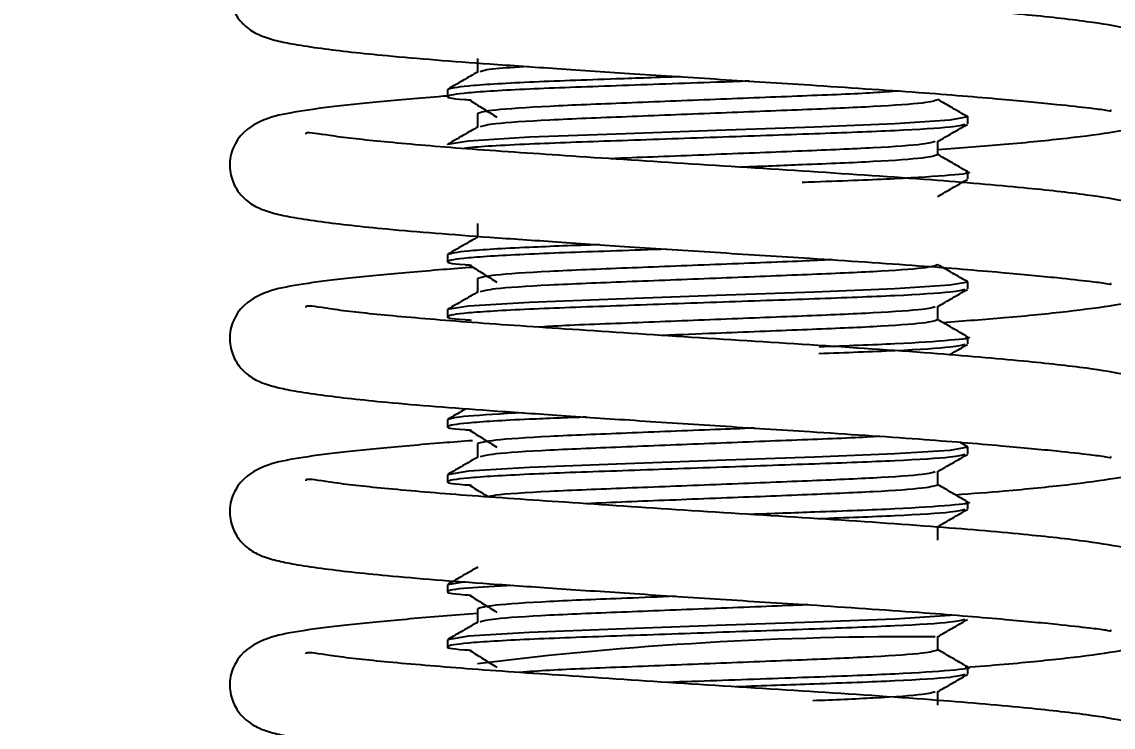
# Model space of a CAD drawing. Header units: millimetres. Extents: x 5 to 292, y 4 to 204.
# Drawn here: x 31.57 to 37.86, y 88.82 to 92.89 of the extents above; entities that cross this region are included whole.
import ezdxf

# ---------------------------------------------------------------- set-up
doc = ezdxf.new("R2010")
doc.units = ezdxf.units.MM
doc.layers.add('LAYER_1', color=179, linetype='Continuous')
doc.styles.add('SLDTEXTSTYLE0', font='TXT', dxfattribs={"width": 0.75})
doc.dimstyles.new('SLDDIMSTYLE1', dxfattribs={"dimtxt": 3.5, "dimasz": 3.556, "dimexe": 0, "dimexo": 0.0625, "dimgap": 0.875, "dimtad": 1, "dimrnd": 1e-09, "dimzin": 12, "dimdsep": 46, "dimtxsty": 'SLDTEXTSTYLE0', "dimblk1": 'CLOSED', "dimblk2": 'CLOSED', "dimsah": 1, "dimcen": 0.09, "dimadec": 0, "dimazin": 3, "dimtfac": 1, "dimtmove": 0, "dimatfit": 0, "dimldrblk": 'CLOSED', "dimfxl": 1, "dimfrac": 2, "dimtolj": 1, "dimtzin": 12, "dimarcsym": 0})

# ---------------------------------------------------------------- blocks, each defined once
blk = doc.blocks.new('_CLOSED')
at = {"color": 0, "linetype": 'ByBlock', "lineweight": -2}
for p, q in [((-1, 0.166667), (0, 0)), ((-1, 0.166667), (-1, -0.166667)), ((0, 0), (-1, -0.166667)), ((0, 0), (-1, 0))]:
    blk.add_line(p, q, dxfattribs=at)
blk = doc.blocks.new('_D_2')
at = {"layer": 'LAYER_1'}
for p, q in [((23.7388, 101.6601), (23.7388, 108.0101)), ((45.5251, 101.6601), (22.7388, 101.6601)), ((23.7388, 101.6601), (23.7388, 83.8101)), ((31.1751, 83.8101), (22.7388, 83.8101)), ((23.7388, 83.8101), (23.7388, 77.4601))]:
    blk.add_line(p, q, dxfattribs=at)
at = {"layer": 'LAYER_1', "xscale": 3.556, "yscale": 3.556}
for p, rotation in [((23.7388, 101.6601, 1.4936), 270), ((23.7388, 83.8101, 1.4936), 90)]:
    blk.add_blockref('_CLOSED', p, dxfattribs=dict(at, rotation=rotation))
at = {"layer": 'LAYER_1', "insert": (19.227, 82.3022), "char_height": 3.5, "attachment_point": 1, "rotation": 90, "style": 'SLDTEXTSTYLE0'}
blk.add_mtext('17.85mm', dxfattribs=at)

msp = doc.modelspace()

# ---------------------------------------------------------------- linework, layer by layer
at = {"color": 7, "linetype": 'Continuous', "lineweight": 25}
for p, q in [((34.197, 92.676), (34.197, 92.5981)), ((34.197, 92.676), (34.197, 92.5981)), ((34.0251, 92.4974), (34.0251, 92.4577)), ((34.197, 92.3585), (34.197, 92.2806)), ((34.197, 92.3585), (34.197, 92.2806)), ((37.0251, 92.299), (37.0251, 92.3386)), ((36.8533, 92.1204), (36.8533, 92.1984)), ((37.0251, 91.9815), (37.0251, 92.0211)), ((34.197, 91.7235), (34.197, 91.6456)), ((34.197, 91.7235), (34.197, 91.6456)), ((34.0251, 91.5449), (34.0251, 91.5052)), ((34.197, 91.406), (34.197, 91.3281)), ((34.197, 91.406), (34.197, 91.3281)), ((37.0251, 91.3465), (37.0251, 91.3861)), ((34.0251, 91.2274), (34.0251, 91.1877)), ((36.8533, 91.1679), (36.8533, 91.2459)), ((37.0251, 91.029), (37.0251, 91.0686)), ((34.0251, 90.5924), (34.0251, 90.5527)), ((37.0229, 90.4362), (36.979, 90.4616)), ((34.197, 90.4535), (34.197, 90.3756)), ((34.197, 90.4535), (34.197, 90.3756)), ((37.0251, 90.394), (37.0251, 90.4336)), ((34.0251, 90.2749), (34.0251, 90.2352)), ((36.8533, 90.2154), (36.8533, 90.2934)), ((37.0251, 90.0765), (37.0251, 90.1161)), ((36.8533, 89.8979), (36.8533, 89.9759)), ((34.1255, 89.6567), (34.0251, 89.6399)), ((34.0251, 89.6399), (34.0251, 89.6002)), ((34.197, 89.501), (34.197, 89.4231)), ((34.197, 89.501), (34.197, 89.4231)), ((36.8533, 89.2629), (36.8533, 89.3409)), ((34.0251, 89.3224), (34.0251, 89.2827)), ((37.0251, 89.124), (37.0251, 89.1636)), ((36.8533, 88.9454), (36.8533, 89.0234))]:
    msp.add_line(p, q, dxfattribs=at)
at = {"color": 7, "linetype": 'Continuous', "lineweight": 25, "flags": 128}
for points in [[(37.0112, 92.3414), (37.0251, 92.3391), (36.9215, 92.3201), (36.6036, 92.2994), (36.1411, 92.281), (35.5753, 92.2611), (34.9984, 92.2407), (34.497, 92.2216), (34.1452, 92.2), (34.0251, 92.1799), (34.0251, 92.1799)], [(37.0114, 91.3889), (37.0251, 91.3866), (36.9215, 91.3676), (36.6036, 91.3469), (36.1411, 91.3285), (35.5753, 91.3086), (34.9984, 91.2882), (34.497, 91.2691), (34.1452, 91.2475), (34.0251, 91.2274), (34.0251, 91.2274)], [(37.0113, 90.4364), (37.0251, 90.4341), (36.9215, 90.4151), (36.6036, 90.3944), (36.1411, 90.376), (35.5753, 90.3561), (34.9984, 90.3357), (34.497, 90.3166), (34.1452, 90.295), (34.0251, 90.2749), (34.0251, 90.2749)], [(36.9354, 89.4652), (36.9215, 89.4626), (36.6036, 89.4419), (36.1411, 89.4235), (35.5753, 89.4036), (34.9984, 89.3832), (34.497, 89.3641), (34.1452, 89.3425), (34.0251, 89.3224), (34.0251, 89.3224)]]:
    msp.add_lwpolyline(points, dxfattribs=at)
at = {"color": 7, "linetype": 'Continuous', "lineweight": 25}
msp.add_arc((36.7026, 69.1635), 20.1762, 89.61946, 97.13366, dxfattribs=at)
for points, knots in [([(34.0429, 93.4615), (34.0282, 93.4603), (33.8733, 93.4486), (33.6289, 93.4259), (33.3252, 93.3952), (33.1151, 93.3635), (32.9586, 93.3297), (32.8149, 93.2392), (32.7618, 93.0956), (32.7748, 92.9789), (32.819, 92.901), (32.8826, 92.8392), (32.9544, 92.8031), (33.0363, 92.7787), (33.1464, 92.7567), (33.3333, 92.7285), (33.6824, 92.6895), (34.1647, 92.6519), (34.6626, 92.618), (35.1113, 92.5878), (35.6083, 92.5553), (35.9425, 92.5343), (36.1134, 92.5236)], [0, 0, 0, 0, 0.0071335, 0.0748302, 0.1414439, 0.2083855, 0.2692831, 0.3225908, 0.3449692, 0.3630061, 0.3789961, 0.3938283, 0.4219837, 0.4605231, 0.4991207, 0.5459229, 0.6328043, 0.7362196, 0.7948079, 0.8590275, 0.9279151, 1, 1, 1, 1]), ([(36.8533, 92.1514), (36.9848, 92.1612), (37.2644, 92.1822), (37.6134, 92.2175), (37.8721, 92.2517), (38.0281, 92.2853), (38.1164, 92.3153), (38.1911, 92.3721), (38.2406, 92.4335), (38.2735, 92.5294), (38.2647, 92.6309), (38.2225, 92.7159), (38.1694, 92.7664), (38.0856, 92.8123), (37.9426, 92.8532), (37.7062, 92.8921), (37.3379, 92.9322), (36.8044, 92.9781), (36.1273, 93.0233), (35.3961, 93.0685), (34.7112, 93.1149), (34.1304, 93.1539), (33.6738, 93.1928), (33.3686, 93.2253), (33.213, 93.2542), (33.208, 93.2438), (33.2063, 93.2403)], [0, 0, 0, 0, 0.0467481, 0.0993733, 0.1534662, 0.1974636, 0.227185, 0.2378723, 0.2489014, 0.2609889, 0.2735418, 0.2861227, 0.3046356, 0.3327189, 0.3701594, 0.4161169, 0.4713845, 0.5368984, 0.6104325, 0.6824412, 0.751147, 0.8140547, 0.8732106, 0.9277931, 0.9757097, 1, 1, 1, 1]), ([(34.1995, 92.5995), (34.1708, 92.5829), (34.1135, 92.5497), (34.0561, 92.5165), (34.0274, 92.5)], [0, 0, 0, 0, 0.499965, 1, 1, 1, 1]), ([(34.4918, 92.6298), (34.4204, 92.6254), (34.2507, 92.6149), (34.2266, 92.6052), (34.2126, 92.5996)], [0, 0, 0, 0, 0.420872, 1, 1, 1, 1]), ([(35.7654, 92.5456), (35.7024, 92.5434), (35.4505, 92.5345), (34.9805, 92.5179), (34.4642, 92.4998), (34.1046, 92.4776), (34.0003, 92.4583), (34.0371, 92.4452), (34.1482, 92.438), (34.161, 92.4372)], [0, 0, 0, 0, 0.060987, 0.24366, 0.428228, 0.62033, 0.807869, 0.977759, 1, 1, 1, 1]), ([(35.3673, 92.5712), (35.242, 92.5668), (34.9186, 92.5554), (34.4665, 92.5395), (34.0968, 92.5172), (34.0488, 92.504), (34.0251, 92.4974)], [0, 0, 0, 0, 0.171507, 0.44253, 0.724615, 1, 1, 1, 1]), ([(36.6257, 92.4887), (36.5812, 92.4851), (36.4542, 92.4747), (36.0746, 92.4599), (35.5712, 92.4397), (35.0438, 92.4187), (34.5872, 92.4006), (34.2606, 92.3783), (34.218, 92.3651), (34.197, 92.3585)], [0, 0, 0, 0, 0.079204, 0.226407, 0.377651, 0.529867, 0.683659, 0.843731, 1, 1, 1, 1]), ([(36.1134, 92.5236), (36.3293, 92.5094), (36.7373, 92.4827), (37.2142, 92.4434), (37.5364, 92.4131), (37.73, 92.3906), (37.8199, 92.3807), (37.8546, 92.3708), (37.8493, 92.378), (37.8492, 92.3781)], [0, 0, 0, 0, 0.240191, 0.454061, 0.635126, 0.783886, 0.905775, 0.99934, 1, 1, 1, 1]), ([(34.038, 92.4611), (34.0249, 92.4601), (33.8717, 92.4485), (33.629, 92.4259), (33.3252, 92.3952), (33.1151, 92.3635), (32.9586, 92.3297), (32.8149, 92.2392), (32.7618, 92.0956), (32.7748, 91.9789), (32.819, 91.901), (32.8826, 91.8392), (32.9544, 91.8031), (33.0363, 91.7787), (33.1464, 91.7567), (33.3333, 91.7285), (33.6824, 91.6895), (34.1647, 91.6519), (34.6626, 91.618), (35.1113, 91.5878), (35.6083, 91.5553), (35.9425, 91.5343), (36.1134, 91.5236)], [0, 0, 0, 0, 0.006342, 0.074092, 0.140759, 0.207754, 0.2687, 0.322051, 0.344447, 0.362498, 0.378501, 0.393345, 0.421523, 0.460093, 0.498721, 0.545561, 0.632512, 0.736009, 0.794644, 0.858915, 0.927858, 1, 1, 1, 1]), ([(34.1504, 92.4372), (34.1769, 92.4206), (34.2299, 92.3875), (34.2829, 92.3544), (34.3094, 92.3378)], [0, 0, 0, 0, 0.500007, 1, 1, 1, 1]), ([(36.8511, 92.4379), (36.8339, 92.4318), (36.7987, 92.4194), (36.5064, 92.3983), (36.0806, 92.3805), (35.5696, 92.3603), (35.044, 92.3393), (34.588, 92.3212), (34.273, 92.3), (34.2315, 92.2877), (34.2126, 92.2821)], [0, 0, 0, 0, 0.121508, 0.249511, 0.372557, 0.498981, 0.626218, 0.754772, 0.888575, 1, 1, 1, 1]), ([(37.0229, 92.3412), (36.9942, 92.3578), (36.9376, 92.3905), (36.8811, 92.4232), (36.8533, 92.4393)], [0, 0, 0, 0, 0.507682, 1, 1, 1, 1]), ([(34.1995, 92.282), (34.1708, 92.2654), (34.1135, 92.2322), (34.0561, 92.199), (34.0274, 92.1825)], [0, 0, 0, 0, 0.499966, 1, 1, 1, 1]), ([(37.0073, 92.2962), (36.9899, 92.291), (36.9509, 92.2795), (36.6323, 92.2593), (36.1526, 92.2416), (35.5759, 92.2214), (34.9795, 92.2004), (34.4753, 92.1824), (34.17, 92.1657), (34.1279, 92.1576), (34.1209, 92.1563)], [0, 0, 0, 0, 0.114925, 0.257705, 0.394958, 0.535977, 0.6779, 0.821297, 0.970547, 1, 1, 1, 1]), ([(36.8507, 92.1969), (36.8794, 92.2135), (36.9368, 92.2466), (36.9942, 92.2798), (37.0229, 92.2964)], [0, 0, 0, 0, 0.4999465, 1, 1, 1, 1]), ([(36.8812, 91.1536), (37.003, 91.1627), (37.2727, 91.183), (37.6133, 91.2175), (37.8722, 91.2517), (38.0281, 91.2853), (38.1164, 91.3153), (38.1911, 91.3721), (38.2406, 91.4335), (38.2735, 91.5294), (38.2647, 91.6309), (38.2225, 91.7159), (38.1694, 91.7664), (38.0856, 91.8123), (37.9426, 91.8532), (37.7062, 91.8921), (37.3379, 91.9322), (36.8044, 91.9781), (36.1273, 92.0233), (35.3961, 92.0685), (34.7112, 92.1149), (34.1304, 92.1539), (33.6738, 92.1928), (33.3686, 92.2253), (33.213, 92.2542), (33.208, 92.2438), (33.2063, 92.2403)], [0, 0, 0, 0, 0.043492, 0.096297, 0.150575, 0.194723, 0.224545, 0.235269, 0.246336, 0.258465, 0.271061, 0.283685, 0.302261, 0.33044, 0.368008, 0.414123, 0.469579, 0.535317, 0.609102, 0.681357, 0.750297, 0.81342, 0.872778, 0.927546, 0.975627, 1, 1, 1, 1]), ([(36.8366, 92.1968), (36.8213, 92.1917), (36.7868, 92.1802), (36.5057, 92.1601), (36.0795, 92.1423), (35.5747, 92.1222), (35.1713, 92.1067), (34.9967, 92.0992), (34.9664, 92.0978)], [0, 0, 0, 0, 0.160743, 0.362879, 0.557187, 0.75683, 0.957756, 1, 1, 1, 1]), ([(36.8511, 92.1204), (36.834, 92.1143), (36.7989, 92.1019), (36.5055, 92.0807), (36.1257, 92.0648), (35.8389, 92.0535), (35.7187, 92.0487)], [0, 0, 0, 0, 0.263378, 0.540835, 0.807548, 1, 1, 1, 1]), ([(37.023, 92.0237), (36.9943, 92.0403), (36.9377, 92.073), (36.8812, 92.1057), (36.8533, 92.1218)], [0, 0, 0, 0, 0.507282, 1, 1, 1, 1]), ([(37.0116, 92.0239), (37.0165, 92.0231), (37.063, 92.016), (36.9422, 92.003), (36.636, 91.9814), (36.3024, 91.9692), (36.0938, 91.9619), (36.0699, 91.961)], [0, 0, 0, 0, 0.03593, 0.342395, 0.657706, 0.960812, 1, 1, 1, 1]), ([(36.8507, 91.8794), (36.8794, 91.896), (36.9368, 91.9291), (36.9942, 91.9623), (37.0229, 91.9789)], [0, 0, 0, 0, 0.4999465, 1, 1, 1, 1]), ([(34.9012, 91.602), (34.7596, 91.597), (34.4354, 91.5855), (34.0989, 91.5648), (34.0495, 91.5515), (34.0251, 91.5449)], [0, 0, 0, 0, 0.281531, 0.645083, 1, 1, 1, 1]), ([(34.1996, 91.647), (34.1709, 91.6305), (34.1135, 91.5973), (34.0561, 91.5641), (34.0274, 91.5475)], [0, 0, 0, 0, 0.499945, 1, 1, 1, 1]), ([(35.2895, 91.5763), (35.1909, 91.5728), (34.8949, 91.5624), (34.4649, 91.5474), (34.1045, 91.5251), (34.0003, 91.5058), (34.0371, 91.4927), (34.1482, 91.4855), (34.161, 91.4847)], [0, 0, 0, 0, 0.108637, 0.326155, 0.552551, 0.77357, 0.973789, 1, 1, 1, 1]), ([(34.1719, 91.4713), (34.1133, 91.4669), (33.9131, 91.4519), (33.6276, 91.426), (33.3256, 91.3952), (33.115, 91.3635), (32.9586, 91.3297), (32.8149, 91.2392), (32.7618, 91.0956), (32.7748, 90.9789), (32.819, 90.901), (32.8826, 90.8392), (32.9544, 90.8031), (33.0363, 90.7787), (33.1464, 90.7567), (33.3333, 90.7285), (33.6824, 90.6895), (34.1647, 90.6519), (34.6626, 90.618), (35.1113, 90.5878), (35.6083, 90.5553), (35.9425, 90.5343), (36.1134, 90.5236)], [0, 0, 0, 0, 0.027429, 0.093742, 0.158994, 0.224568, 0.28422, 0.336438, 0.358359, 0.376027, 0.391691, 0.40622, 0.433799, 0.471551, 0.50936, 0.555205, 0.640311, 0.741612, 0.799002, 0.861909, 0.929389, 1, 1, 1, 1]), ([(34.1504, 91.4847), (34.1769, 91.4681), (34.2299, 91.435), (34.2829, 91.4019), (34.3094, 91.3853)], [0, 0, 0, 0, 0.500007, 1, 1, 1, 1]), ([(36.2421, 91.5148), (36.1865, 91.5123), (35.9947, 91.5035), (35.5656, 91.4872), (35.0453, 91.4662), (34.5867, 91.4481), (34.2607, 91.4258), (34.2181, 91.4126), (34.197, 91.406)], [0, 0, 0, 0, 0.073817, 0.254894, 0.437134, 0.621261, 0.812907, 1, 1, 1, 1]), ([(36.8511, 91.4854), (36.8339, 91.4793), (36.7987, 91.4669), (36.5064, 91.4458), (36.0806, 91.428), (35.5696, 91.4078), (35.044, 91.3868), (34.588, 91.3687), (34.2732, 91.3475), (34.2317, 91.3352), (34.2128, 91.3296)], [0, 0, 0, 0, 0.121538, 0.249572, 0.372649, 0.499104, 0.626373, 0.754958, 0.888794, 1, 1, 1, 1]), ([(36.1134, 91.5236), (36.3293, 91.5094), (36.7373, 91.4827), (37.2142, 91.4434), (37.5364, 91.4131), (37.73, 91.3906), (37.8199, 91.3808), (37.8546, 91.3706), (37.8493, 91.378), (37.8492, 91.3781)], [0, 0, 0, 0, 0.24019, 0.454061, 0.635126, 0.783886, 0.905775, 0.999339, 1, 1, 1, 1]), ([(37.0229, 91.3887), (36.9942, 91.4053), (36.9377, 91.438), (36.8811, 91.4707), (36.8533, 91.4868)], [0, 0, 0, 0, 0.50747, 1, 1, 1, 1]), ([(37.0073, 91.3437), (36.9899, 91.3385), (36.9509, 91.327), (36.6322, 91.3068), (36.1528, 91.2891), (35.5751, 91.2689), (34.9826, 91.2479), (34.4636, 91.2298), (34.1048, 91.2076), (34.0002, 91.1883), (34.0371, 91.1752), (34.1482, 91.168), (34.161, 91.1672)], [0, 0, 0, 0, 0.090812, 0.203635, 0.31209, 0.423522, 0.535668, 0.648978, 0.766913, 0.882047, 0.986346, 1, 1, 1, 1]), ([(36.8507, 91.2444), (36.8794, 91.261), (36.9368, 91.2942), (36.9942, 91.3273), (37.0229, 91.3439)], [0, 0, 0, 0, 0.499956, 1, 1, 1, 1]), ([(34.1996, 91.3296), (34.1709, 91.313), (34.1135, 91.2798), (34.0561, 91.2466), (34.0274, 91.23)], [0, 0, 0, 0, 0.499954, 1, 1, 1, 1]), ([(36.9529, 90.1592), (37.0498, 90.1665), (37.294, 90.1849), (37.6128, 90.2176), (37.8723, 90.2517), (38.028, 90.2853), (38.1164, 90.3153), (38.1911, 90.3721), (38.2406, 90.4335), (38.2735, 90.5294), (38.2647, 90.6309), (38.2225, 90.7159), (38.1694, 90.7664), (38.0856, 90.8123), (37.9426, 90.8532), (37.7062, 90.8921), (37.3379, 90.9322), (36.8044, 90.9781), (36.1273, 91.0233), (35.3961, 91.0685), (34.7112, 91.1149), (34.1304, 91.1539), (33.6738, 91.1928), (33.3686, 91.2253), (33.213, 91.2542), (33.208, 91.2438), (33.2063, 91.2403)], [0, 0, 0, 0, 0.0350032, 0.0882767, 0.143036, 0.1875756, 0.2176631, 0.2284822, 0.2396471, 0.2518835, 0.2645912, 0.2773273, 0.2960682, 0.3244975, 0.3623992, 0.408923, 0.4648715, 0.5311926, 0.6056327, 0.6785286, 0.748081, 0.8117637, 0.8716485, 0.9269034, 0.9754105, 1, 1, 1, 1]), ([(36.8366, 91.2443), (36.8213, 91.2392), (36.7869, 91.2277), (36.5052, 91.2076), (36.0815, 91.1898), (35.5669, 91.1697), (35.0541, 91.1486), (34.688, 91.1358), (34.5725, 91.1273), (34.5526, 91.1259)], [0, 0, 0, 0, 0.133621, 0.301653, 0.463177, 0.629135, 0.79616, 0.964913, 1, 1, 1, 1]), ([(36.8511, 91.1679), (36.834, 91.1618), (36.7988, 91.1494), (36.5061, 91.1282), (36.0816, 91.1105), (35.6353, 91.0929), (35.3649, 91.0821), (35.2631, 91.0781)], [0, 0, 0, 0, 0.211201, 0.433692, 0.647567, 0.867313, 1, 1, 1, 1]), ([(37.0229, 91.0712), (36.9942, 91.0878), (36.9377, 91.1205), (36.8811, 91.1532), (36.8533, 91.1693)], [0, 0, 0, 0, 0.507484, 1, 1, 1, 1]), ([(37.0073, 91.0262), (36.9896, 91.021), (36.9499, 91.0095), (36.6436, 90.9898), (36.3206, 90.978), (36.1669, 90.9724)], [0, 0, 0, 0, 0.296725, 0.665367, 1, 1, 1, 1]), ([(37.0114, 91.0714), (37.0164, 91.0706), (37.0631, 91.0635), (36.9398, 91.0504), (36.6502, 91.0295), (36.3228, 91.0177), (36.1671, 91.0121)], [0, 0, 0, 0, 0.038732, 0.363232, 0.697098, 1, 1, 1, 1]), ([(36.919, 90.9664), (36.9249, 90.9698), (36.9596, 90.9898), (36.9942, 91.0098), (37.0229, 91.0264)], [0, 0, 0, 0, 0.1711547, 1, 1, 1, 1]), ([(34.1331, 90.6561), (34.1265, 90.6523), (34.0913, 90.6319), (34.056, 90.6115), (34.0273, 90.5949)], [0, 0, 0, 0, 0.1862953, 1, 1, 1, 1]), ([(34.8269, 90.607), (34.7116, 90.6029), (34.414, 90.5923), (34.1077, 90.5726), (33.9995, 90.5533), (34.0371, 90.5402), (34.1482, 90.533), (34.161, 90.5322)], [0, 0, 0, 0, 0.17517, 0.452294, 0.722835, 0.967916, 1, 1, 1, 1]), ([(34.4612, 90.6319), (34.3395, 90.6254), (34.0854, 90.6117), (34.0458, 90.599), (34.0251, 90.5924)], [0, 0, 0, 0, 0.479198, 1, 1, 1, 1]), ([(34.1504, 90.5322), (34.1769, 90.5156), (34.2299, 90.4825), (34.2829, 90.4494), (34.3094, 90.4328)], [0, 0, 0, 0, 0.5000119, 1, 1, 1, 1]), ([(35.7957, 90.5437), (35.7208, 90.5407), (35.4789, 90.5311), (35.0426, 90.5136), (34.5875, 90.4956), (34.2605, 90.4733), (34.218, 90.4601), (34.197, 90.4535)], [0, 0, 0, 0, 0.098852, 0.319258, 0.541945, 0.773726, 1, 1, 1, 1]), ([(36.1134, 90.5236), (36.3293, 90.5094), (36.7373, 90.4827), (37.2142, 90.4434), (37.5364, 90.4131), (37.73, 90.3906), (37.8199, 90.3807), (37.8546, 90.3708), (37.8493, 90.378), (37.8492, 90.3781)], [0, 0, 0, 0, 0.240191, 0.454061, 0.635126, 0.783886, 0.905775, 0.99934, 1, 1, 1, 1]), ([(34.1676, 90.4709), (34.1105, 90.4667), (33.9118, 90.4518), (33.6276, 90.426), (33.3256, 90.3952), (33.115, 90.3635), (32.9586, 90.3297), (32.8149, 90.2392), (32.7618, 90.0956), (32.7748, 89.9789), (32.819, 89.901), (32.8826, 89.8392), (32.9544, 89.8031), (33.0363, 89.7787), (33.1464, 89.7567), (33.3333, 89.7285), (33.6824, 89.6895), (34.1647, 89.6519), (34.6626, 89.618), (35.1113, 89.5878), (35.6083, 89.5553), (35.9425, 89.5343), (36.1134, 89.5236)], [0, 0, 0, 0, 0.026767, 0.093125, 0.158422, 0.22404, 0.283733, 0.335987, 0.357922, 0.375602, 0.391277, 0.405815, 0.433414, 0.471191, 0.509026, 0.554902, 0.640066, 0.741436, 0.798866, 0.861815, 0.929341, 1, 1, 1, 1]), ([(36.5154, 90.4962), (36.504, 90.4953), (36.4049, 90.4878), (36.0697, 90.4756), (35.5726, 90.4553), (35.0432, 90.4343), (34.5882, 90.4162), (34.2729, 90.395), (34.2314, 90.3827), (34.2126, 90.3771)], [0, 0, 0, 0, 0.02095, 0.181455, 0.346367, 0.512339, 0.680029, 0.854566, 1, 1, 1, 1]), ([(37.0073, 90.3912), (36.9899, 90.386), (36.9509, 90.3745), (36.6322, 90.3543), (36.1528, 90.3366), (35.5751, 90.3164), (34.9826, 90.2954), (34.4636, 90.2773), (34.1048, 90.2551), (34.0002, 90.2358), (34.0371, 90.2227), (34.1482, 90.2155), (34.161, 90.2147)], [0, 0, 0, 0, 0.090812, 0.203635, 0.31209, 0.423522, 0.535668, 0.648978, 0.766913, 0.882047, 0.986346, 1, 1, 1, 1]), ([(34.1995, 90.377), (34.1708, 90.3604), (34.1134, 90.3272), (34.056, 90.294), (34.0273, 90.2774)], [0, 0, 0, 0, 0.499949, 1, 1, 1, 1]), ([(36.8507, 90.2919), (36.8794, 90.3085), (36.9368, 90.3417), (36.9942, 90.3748), (37.0229, 90.3914)], [0, 0, 0, 0, 0.499951, 1, 1, 1, 1]), ([(36.8366, 90.2918), (36.8213, 90.2867), (36.7868, 90.2752), (36.5054, 90.2551), (36.0808, 90.2374), (35.5698, 90.2172), (35.0431, 90.1962), (34.5916, 90.1782), (34.3049, 90.1597), (34.2661, 90.1498), (34.2539, 90.1468)], [0, 0, 0, 0, 0.1095083, 0.2472167, 0.3795922, 0.5156018, 0.6524855, 0.7907859, 0.9347342, 1, 1, 1, 1]), ([(37.0095, 89.1636), (37.0868, 89.1695), (37.3109, 89.1865), (37.6123, 89.2176), (37.8724, 89.2517), (38.028, 89.2853), (38.1164, 89.3153), (38.1911, 89.3721), (38.2406, 89.4335), (38.2735, 89.5294), (38.2647, 89.6309), (38.2225, 89.7159), (38.1694, 89.7664), (38.0856, 89.8123), (37.9426, 89.8532), (37.7062, 89.8921), (37.3379, 89.9322), (36.8044, 89.9781), (36.1273, 90.0233), (35.3961, 90.0685), (34.7112, 90.1149), (34.1304, 90.1539), (33.6738, 90.1928), (33.3686, 90.2253), (33.213, 90.2542), (33.208, 90.2438), (33.2063, 90.2403)], [0, 0, 0, 0, 0.028201, 0.08185, 0.136996, 0.181849, 0.212149, 0.223044, 0.234288, 0.24661, 0.259408, 0.272233, 0.291106, 0.319736, 0.357905, 0.404757, 0.4611, 0.527888, 0.602853, 0.676263, 0.746305, 0.810437, 0.870744, 0.926388, 0.975237, 1, 1, 1, 1]), ([(34.1504, 90.2147), (34.1769, 90.1981), (34.2134, 90.1754), (34.2498, 90.1526), (34.2597, 90.1464)], [0, 0, 0, 0, 0.727144, 1, 1, 1, 1]), ([(36.8511, 90.2154), (36.8339, 90.2093), (36.7987, 90.1969), (36.5066, 90.1758), (36.0798, 90.158), (35.5728, 90.1378), (35.1178, 90.1202), (34.8998, 90.1107), (34.8238, 90.1073)], [0, 0, 0, 0, 0.175022, 0.3594, 0.536638, 0.718741, 0.902015, 1, 1, 1, 1]), ([(37.0229, 90.1187), (36.9942, 90.1353), (36.9376, 90.168), (36.8811, 90.2007), (36.8533, 90.2168)], [0, 0, 0, 0, 0.5076606, 1, 1, 1, 1]), ([(37.0112, 90.1189), (37.0163, 90.1182), (37.0631, 90.111), (36.9415, 90.098), (36.6387, 90.0765), (36.2104, 90.0609), (35.8966, 90.0499), (35.7703, 90.0454)], [0, 0, 0, 0, 0.031783, 0.29461, 0.565024, 0.824971, 1, 1, 1, 1]), ([(37.0073, 90.0737), (36.9896, 90.0685), (36.9499, 90.057), (36.6437, 90.0373), (36.3208, 90.0255), (36.1671, 90.0199)], [0, 0, 0, 0, 0.296789, 0.6655107, 1, 1, 1, 1]), ([(36.8507, 89.9744), (36.8794, 89.991), (36.9368, 90.0242), (36.9942, 90.0573), (37.0229, 90.0739)], [0, 0, 0, 0, 0.499956, 1, 1, 1, 1]), ([(34.1995, 89.742), (34.1708, 89.7254), (34.1135, 89.6922), (34.0561, 89.659), (34.0274, 89.6425)], [0, 0, 0, 0, 0.499966, 1, 1, 1, 1]), ([(34.4014, 89.6361), (34.3054, 89.6308), (34.0807, 89.6184), (34.0043, 89.6007), (34.037, 89.5877), (34.1482, 89.5805), (34.161, 89.5797)], [0, 0, 0, 0, 0.269215, 0.630189, 0.957191, 1, 1, 1, 1]), ([(34.1504, 89.5797), (34.1769, 89.5631), (34.2299, 89.53), (34.2829, 89.4969), (34.3094, 89.4803)], [0, 0, 0, 0, 0.50001, 1, 1, 1, 1]), ([(35.3399, 89.573), (35.2446, 89.5692), (34.9741, 89.5584), (34.5881, 89.5431), (34.2604, 89.5208), (34.218, 89.5076), (34.197, 89.501)], [0, 0, 0, 0, 0.1512604, 0.4289035, 0.717885, 1, 1, 1, 1]), ([(36.1032, 89.5242), (36.0924, 89.5237), (35.9424, 89.517), (35.5629, 89.5028), (35.0458, 89.4818), (34.5875, 89.4637), (34.2732, 89.4425), (34.2316, 89.4302), (34.2127, 89.4246)], [0, 0, 0, 0, 0.015419, 0.213827, 0.413511, 0.615261, 0.82525, 1, 1, 1, 1]), ([(36.1134, 89.5236), (36.3293, 89.5094), (36.7373, 89.4827), (37.2142, 89.4434), (37.5364, 89.4131), (37.73, 89.3906), (37.8199, 89.3807), (37.8546, 89.3707), (37.8493, 89.378), (37.8492, 89.3781)], [0, 0, 0, 0, 0.24019, 0.454061, 0.635126, 0.783886, 0.905775, 0.999339, 1, 1, 1, 1]), ([(34.197, 89.4732), (34.1298, 89.4682), (33.9208, 89.4526), (33.6274, 89.426), (33.3256, 89.3952), (33.115, 89.3635), (32.9586, 89.3297), (32.8149, 89.2392), (32.7618, 89.0956), (32.7748, 88.9789), (32.819, 88.901), (32.8826, 88.8392), (32.9544, 88.8031), (33.0363, 88.7787), (33.1464, 88.7567), (33.3333, 88.7285), (33.6824, 88.6895), (34.1647, 88.6519), (34.6626, 88.618), (35.1113, 88.5878), (35.6083, 88.5553), (35.9425, 88.5343), (36.1134, 88.5236)], [0, 0, 0, 0, 0.031292, 0.097341, 0.162334, 0.227647, 0.287063, 0.339073, 0.360907, 0.378505, 0.394106, 0.408578, 0.436048, 0.47365, 0.511308, 0.556971, 0.641739, 0.742638, 0.799801, 0.862458, 0.929669, 1, 1, 1, 1]), ([(37.0073, 89.4387), (36.9899, 89.4335), (36.9509, 89.422), (36.6322, 89.4018), (36.1528, 89.3841), (35.5751, 89.3639), (34.9826, 89.3429), (34.4636, 89.3248), (34.1048, 89.3026), (34.0002, 89.2833), (34.0371, 89.2702), (34.1482, 89.263), (34.161, 89.2622)], [0, 0, 0, 0, 0.090812, 0.203635, 0.31209, 0.423522, 0.535668, 0.648978, 0.766913, 0.882047, 0.986346, 1, 1, 1, 1]), ([(34.1995, 89.4245), (34.1708, 89.4079), (34.1135, 89.3747), (34.0561, 89.3416), (34.0274, 89.325)], [0, 0, 0, 0, 0.4999656, 1, 1, 1, 1]), ([(36.8507, 89.3394), (36.8794, 89.356), (36.9368, 89.3891), (36.9942, 89.4223), (37.0229, 89.4389)], [0, 0, 0, 0, 0.4999489, 1, 1, 1, 1]), ([(34.1504, 89.2622), (34.1769, 89.2456), (34.2299, 89.2125), (34.2829, 89.1794), (34.3094, 89.1628)], [0, 0, 0, 0, 0.500007, 1, 1, 1, 1]), ([(36.8511, 89.2629), (36.834, 89.2568), (36.7988, 89.2444), (36.5062, 89.2233), (36.081, 89.2055), (35.568, 89.1853), (35.05, 89.1643), (34.6381, 89.149), (34.4936, 89.1379), (34.4404, 89.1337)], [0, 0, 0, 0, 0.14645, 0.300729, 0.449033, 0.601409, 0.754764, 0.909706, 1, 1, 1, 1]), ([(37.023, 89.1662), (36.9943, 89.1828), (36.9377, 89.2155), (36.8812, 89.2482), (36.8533, 89.2643)], [0, 0, 0, 0, 0.50737, 1, 1, 1, 1]), ([(36.1148, 89.0235), (35.8722, 89.0388), (35.398, 89.0686), (34.7107, 89.1149), (34.1305, 89.1539), (33.6738, 89.1928), (33.3686, 89.2253), (33.213, 89.2542), (33.208, 89.2438), (33.2063, 89.2403)], [0, 0, 0, 0, 0.184843, 0.361207, 0.522688, 0.674538, 0.814648, 0.937648, 1, 1, 1, 1]), ([(37.0115, 89.1664), (37.0164, 89.1656), (37.0631, 89.1585), (36.9412, 89.1455), (36.6394, 89.124), (36.1519, 89.1063), (35.6712, 89.0895), (35.3867, 89.0794), (35.2928, 89.0761)], [0, 0, 0, 0, 0.025412, 0.240317, 0.461426, 0.673977, 0.892359, 1, 1, 1, 1]), ([(37.0073, 89.1212), (36.99, 89.116), (36.9511, 89.1045), (36.6316, 89.0843), (36.1878, 89.0679), (35.8453, 89.0559), (35.6913, 89.0505)], [0, 0, 0, 0, 0.226648, 0.508228, 0.778909, 1, 1, 1, 1]), ([(36.8507, 89.0219), (36.8794, 89.0385), (36.9368, 89.0717), (36.9942, 89.1048), (37.0229, 89.1214)], [0, 0, 0, 0, 0.4999536, 1, 1, 1, 1]), ([(37.0157, 88.1641), (37.0908, 88.1698), (37.3128, 88.1866), (37.6123, 88.2176), (37.8724, 88.2517), (38.028, 88.2853), (38.1164, 88.3153), (38.1911, 88.3721), (38.2406, 88.4335), (38.2735, 88.5294), (38.2647, 88.6309), (38.2225, 88.7159), (38.1694, 88.7664), (38.0856, 88.8123), (37.9426, 88.8532), (37.7063, 88.8921), (37.3375, 88.9322), (36.8062, 88.9781), (36.354, 89.0078), (36.1148, 89.0235)], [0, 0, 0, 0, 0.045568, 0.134673, 0.226263, 0.30076, 0.351084, 0.36918, 0.387854, 0.408321, 0.429576, 0.450878, 0.482224, 0.529774, 0.593169, 0.670984, 0.764564, 0.875492, 1, 1, 1, 1]), ([(36.8366, 89.0218), (36.8209, 89.0167), (36.7857, 89.0052), (36.5257, 88.9862), (36.2539, 88.9749), (36.1316, 88.9699)], [0, 0, 0, 0, 0.304323, 0.687014, 1, 1, 1, 1])]:
    msp.add_open_spline(points, degree=3, knots=knots, dxfattribs=at)

# ---------------------------------------------------------------- dimensions: what is measured, and where the dimension line sits
at = {"layer": 'LAYER_1'}
dim = msp.add_linear_dim(base=(23.7388, 83.8101), p1=(46.5251, 101.6601), p2=(32.1751, 83.8101), angle=90, dimstyle='SLDDIMSTYLE1', dxfattribs=at)
dim.commit()
dim.dimension.update_dxf_attribs({"geometry": '_D_2', "text_midpoint": (23.7388, 92.496), "dimtype": 160})

doc.saveas('drawing.dxf')
